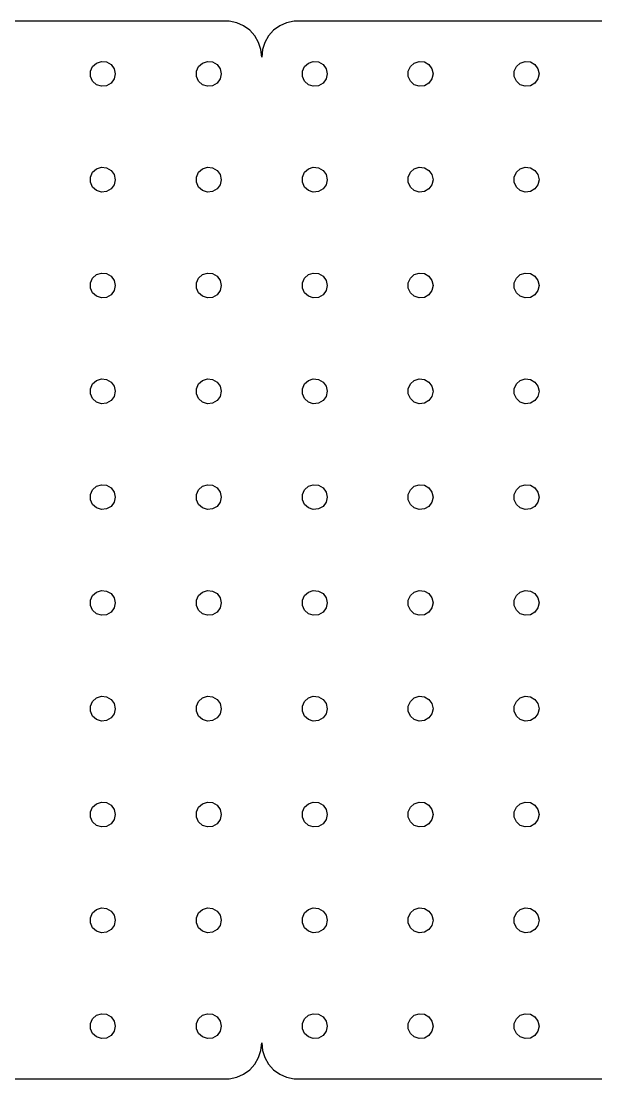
# Model space of a CAD drawing. Header units: metres. Extents: x 0 to 1714, y 0 to 1143.
# Drawn here: x 1056.5 to 1263.2, y 381.1 to 761.9 of the extents above; entities that cross this region are included whole.
import ezdxf

# ---------------------------------------------------------------- set-up
doc = ezdxf.new("R2010")
doc.units = ezdxf.units.M

msp = doc.modelspace()

# ---------------------------------------------------------------- linework, layer by layer
for p, q in [((1131.36, 761.929), (583.141, 761.929)), ((1134.02, 761.364), (1131.36, 761.929)), ((1154.64, 761.929), (1151.98, 761.364)), ((1702.86, 761.929), (1154.64, 761.929)), ((1136.5, 760.258), (1134.02, 761.364)), ((1138.7, 758.661), (1136.5, 760.258)), ((1140.52, 756.641), (1138.7, 758.661)), ((1147.3, 758.661), (1145.48, 756.641)), ((1149.5, 760.258), (1147.3, 758.661)), ((1151.98, 761.364), (1149.5, 760.258)), ((1141.88, 754.288), (1140.52, 756.641)), ((1142.72, 751.703), (1141.88, 754.288)), ((1144.12, 754.288), (1143.28, 751.703)), ((1145.48, 756.641), (1144.12, 754.288)), ((1143, 749), (1142.72, 751.703)), ((1143.28, 751.703), (1143, 749)), ((1082.21, 745.595), (1083.6, 746.847)), ((1083.6, 746.847), (1085.38, 747.425)), ((1085.38, 747.425), (1087.24, 747.23)), ((1087.24, 747.23), (1088.86, 746.294)), ((1120.31, 745.595), (1121.7, 746.847)), ((1121.7, 746.847), (1123.48, 747.425)), ((1123.48, 747.425), (1125.34, 747.23)), ((1125.34, 747.23), (1126.96, 746.294)), ((1158.41, 745.595), (1159.8, 746.847)), ((1159.8, 746.847), (1161.58, 747.425)), ((1161.58, 747.425), (1163.44, 747.23)), ((1163.44, 747.23), (1165.06, 746.294)), ((1196.51, 745.595), (1197.9, 746.847)), ((1197.9, 746.847), (1199.68, 747.425)), ((1199.68, 747.425), (1201.54, 747.23)), ((1201.54, 747.23), (1203.16, 746.294)), ((1234.61, 745.595), (1236, 746.847)), ((1236, 746.847), (1237.78, 747.425)), ((1237.78, 747.425), (1239.64, 747.23)), ((1239.64, 747.23), (1241.26, 746.294)), ((1081.45, 743.886), (1082.21, 745.595)), ((1081.45, 742.014), (1081.45, 743.886)), ((1088.86, 746.294), (1089.96, 744.78)), ((1089.96, 744.78), (1090.35, 742.95)), ((1090.35, 742.95), (1089.96, 741.12)), ((1119.55, 743.886), (1120.31, 745.595)), ((1119.55, 742.014), (1119.55, 743.886)), ((1126.96, 746.294), (1128.06, 744.78)), ((1128.06, 744.78), (1128.45, 742.95)), ((1128.45, 742.95), (1128.06, 741.12)), ((1157.65, 743.886), (1158.41, 745.595)), ((1157.65, 742.014), (1157.65, 743.886)), ((1165.06, 746.294), (1166.16, 744.78)), ((1166.16, 744.78), (1166.55, 742.95)), ((1166.55, 742.95), (1166.16, 741.12)), ((1195.75, 743.886), (1196.51, 745.595)), ((1195.75, 742.014), (1195.75, 743.886)), ((1203.16, 746.294), (1204.26, 744.78)), ((1204.26, 744.78), (1204.65, 742.95)), ((1204.65, 742.95), (1204.26, 741.12)), ((1233.85, 743.886), (1234.61, 745.595)), ((1233.85, 742.014), (1233.85, 743.886)), ((1241.26, 746.294), (1242.36, 744.78)), ((1242.36, 744.78), (1242.75, 742.95)), ((1242.75, 742.95), (1242.36, 741.12)), ((1082.21, 740.305), (1081.45, 742.014)), ((1083.6, 739.053), (1082.21, 740.305)), ((1085.38, 738.475), (1083.6, 739.053)), ((1088.86, 739.606), (1087.24, 738.67)), ((1089.96, 741.12), (1088.86, 739.606)), ((1120.31, 740.305), (1119.55, 742.014)), ((1121.7, 739.053), (1120.31, 740.305)), ((1123.48, 738.475), (1121.7, 739.053)), ((1126.96, 739.606), (1125.34, 738.67)), ((1128.06, 741.12), (1126.96, 739.606)), ((1158.41, 740.305), (1157.65, 742.014)), ((1159.8, 739.053), (1158.41, 740.305)), ((1161.58, 738.475), (1159.8, 739.053)), ((1165.06, 739.606), (1163.44, 738.67)), ((1166.16, 741.12), (1165.06, 739.606)), ((1196.51, 740.305), (1195.75, 742.014)), ((1197.9, 739.053), (1196.51, 740.305)), ((1199.68, 738.475), (1197.9, 739.053)), ((1203.16, 739.606), (1201.54, 738.67)), ((1204.26, 741.12), (1203.16, 739.606)), ((1234.61, 740.305), (1233.85, 742.014)), ((1236, 739.053), (1234.61, 740.305)), ((1237.78, 738.475), (1236, 739.053)), ((1241.26, 739.606), (1239.64, 738.67)), ((1242.36, 741.12), (1241.26, 739.606)), ((1087.24, 738.67), (1085.38, 738.475)), ((1125.34, 738.67), (1123.48, 738.475)), ((1163.44, 738.67), (1161.58, 738.475)), ((1201.54, 738.67), (1199.68, 738.475)), ((1239.64, 738.67), (1237.78, 738.475)), ((1082.21, 707.495), (1083.6, 708.747)), ((1083.6, 708.747), (1085.38, 709.325)), ((1085.38, 709.325), (1087.24, 709.13)), ((1087.24, 709.13), (1088.86, 708.194)), ((1120.31, 707.495), (1121.7, 708.747)), ((1121.7, 708.747), (1123.48, 709.325)), ((1123.48, 709.325), (1125.34, 709.13)), ((1125.34, 709.13), (1126.96, 708.194)), ((1158.41, 707.495), (1159.8, 708.747)), ((1159.8, 708.747), (1161.58, 709.325)), ((1161.58, 709.325), (1163.44, 709.13)), ((1163.44, 709.13), (1165.06, 708.194)), ((1196.51, 707.495), (1197.9, 708.747)), ((1197.9, 708.747), (1199.68, 709.325)), ((1199.68, 709.325), (1201.54, 709.13)), ((1201.54, 709.13), (1203.16, 708.194)), ((1234.61, 707.495), (1236, 708.747)), ((1236, 708.747), (1237.78, 709.325)), ((1237.78, 709.325), (1239.64, 709.13)), ((1239.64, 709.13), (1241.26, 708.194)), ((1081.45, 705.786), (1082.21, 707.495)), ((1081.45, 703.914), (1081.45, 705.786)), ((1088.86, 708.194), (1089.96, 706.68)), ((1089.96, 706.68), (1090.35, 704.85)), ((1090.35, 704.85), (1089.96, 703.02)), ((1119.55, 705.786), (1120.31, 707.495)), ((1119.55, 703.914), (1119.55, 705.786)), ((1126.96, 708.194), (1128.06, 706.68)), ((1128.06, 706.68), (1128.45, 704.85)), ((1128.45, 704.85), (1128.06, 703.02)), ((1157.65, 705.786), (1158.41, 707.495)), ((1157.65, 703.914), (1157.65, 705.786)), ((1165.06, 708.194), (1166.16, 706.68)), ((1166.16, 706.68), (1166.55, 704.85)), ((1166.55, 704.85), (1166.16, 703.02)), ((1195.75, 705.786), (1196.51, 707.495)), ((1195.75, 703.914), (1195.75, 705.786)), ((1203.16, 708.194), (1204.26, 706.68)), ((1204.26, 706.68), (1204.65, 704.85)), ((1204.65, 704.85), (1204.26, 703.02)), ((1233.85, 705.786), (1234.61, 707.495)), ((1233.85, 703.914), (1233.85, 705.786)), ((1241.26, 708.194), (1242.36, 706.68)), ((1242.36, 706.68), (1242.75, 704.85)), ((1242.75, 704.85), (1242.36, 703.02)), ((1082.21, 702.205), (1081.45, 703.914)), ((1083.6, 700.953), (1082.21, 702.205)), ((1085.38, 700.375), (1083.6, 700.953)), ((1088.86, 701.506), (1087.24, 700.57)), ((1089.96, 703.02), (1088.86, 701.506)), ((1120.31, 702.205), (1119.55, 703.914)), ((1121.7, 700.953), (1120.31, 702.205)), ((1123.48, 700.375), (1121.7, 700.953)), ((1126.96, 701.506), (1125.34, 700.57)), ((1128.06, 703.02), (1126.96, 701.506)), ((1158.41, 702.205), (1157.65, 703.914)), ((1159.8, 700.953), (1158.41, 702.205)), ((1161.58, 700.375), (1159.8, 700.953)), ((1165.06, 701.506), (1163.44, 700.57)), ((1166.16, 703.02), (1165.06, 701.506)), ((1196.51, 702.205), (1195.75, 703.914)), ((1197.9, 700.953), (1196.51, 702.205)), ((1199.68, 700.375), (1197.9, 700.953)), ((1203.16, 701.506), (1201.54, 700.57)), ((1204.26, 703.02), (1203.16, 701.506)), ((1234.61, 702.205), (1233.85, 703.914)), ((1236, 700.953), (1234.61, 702.205)), ((1237.78, 700.375), (1236, 700.953)), ((1241.26, 701.506), (1239.64, 700.57)), ((1242.36, 703.02), (1241.26, 701.506)), ((1087.24, 700.57), (1085.38, 700.375)), ((1125.34, 700.57), (1123.48, 700.375)), ((1163.44, 700.57), (1161.58, 700.375)), ((1201.54, 700.57), (1199.68, 700.375)), ((1239.64, 700.57), (1237.78, 700.375)), ((1082.21, 669.395), (1083.6, 670.647)), ((1083.6, 670.647), (1085.38, 671.225)), ((1085.38, 671.225), (1087.24, 671.03)), ((1087.24, 671.03), (1088.86, 670.094)), ((1120.31, 669.395), (1121.7, 670.647)), ((1121.7, 670.647), (1123.48, 671.225)), ((1123.48, 671.225), (1125.34, 671.03)), ((1125.34, 671.03), (1126.96, 670.094)), ((1158.41, 669.395), (1159.8, 670.647)), ((1159.8, 670.647), (1161.58, 671.225)), ((1161.58, 671.225), (1163.44, 671.03)), ((1163.44, 671.03), (1165.06, 670.094)), ((1196.51, 669.395), (1197.9, 670.647)), ((1197.9, 670.647), (1199.68, 671.225)), ((1199.68, 671.225), (1201.54, 671.03)), ((1201.54, 671.03), (1203.16, 670.094)), ((1234.61, 669.395), (1236, 670.647)), ((1236, 670.647), (1237.78, 671.225)), ((1237.78, 671.225), (1239.64, 671.03)), ((1239.64, 671.03), (1241.26, 670.094)), ((1081.45, 667.686), (1082.21, 669.395)), ((1081.45, 665.814), (1081.45, 667.686)), ((1088.86, 670.094), (1089.96, 668.58)), ((1089.96, 668.58), (1090.35, 666.75)), ((1090.35, 666.75), (1089.96, 664.92)), ((1119.55, 667.686), (1120.31, 669.395)), ((1119.55, 665.814), (1119.55, 667.686)), ((1126.96, 670.094), (1128.06, 668.58)), ((1128.06, 668.58), (1128.45, 666.75)), ((1128.45, 666.75), (1128.06, 664.92)), ((1157.65, 667.686), (1158.41, 669.395)), ((1157.65, 665.814), (1157.65, 667.686)), ((1165.06, 670.094), (1166.16, 668.58)), ((1166.16, 668.58), (1166.55, 666.75)), ((1166.55, 666.75), (1166.16, 664.92)), ((1195.75, 667.686), (1196.51, 669.395)), ((1195.75, 665.814), (1195.75, 667.686)), ((1203.16, 670.094), (1204.26, 668.58)), ((1204.26, 668.58), (1204.65, 666.75)), ((1204.65, 666.75), (1204.26, 664.92)), ((1233.85, 667.686), (1234.61, 669.395)), ((1233.85, 665.814), (1233.85, 667.686)), ((1241.26, 670.094), (1242.36, 668.58)), ((1242.36, 668.58), (1242.75, 666.75)), ((1242.75, 666.75), (1242.36, 664.92)), ((1082.21, 664.105), (1081.45, 665.814)), ((1083.6, 662.853), (1082.21, 664.105)), ((1085.38, 662.275), (1083.6, 662.853)), ((1088.86, 663.406), (1087.24, 662.47)), ((1089.96, 664.92), (1088.86, 663.406)), ((1120.31, 664.105), (1119.55, 665.814)), ((1121.7, 662.853), (1120.31, 664.105)), ((1123.48, 662.275), (1121.7, 662.853)), ((1126.96, 663.406), (1125.34, 662.47)), ((1128.06, 664.92), (1126.96, 663.406)), ((1158.41, 664.105), (1157.65, 665.814)), ((1159.8, 662.853), (1158.41, 664.105)), ((1161.58, 662.275), (1159.8, 662.853)), ((1165.06, 663.406), (1163.44, 662.47)), ((1166.16, 664.92), (1165.06, 663.406)), ((1196.51, 664.105), (1195.75, 665.814)), ((1197.9, 662.853), (1196.51, 664.105)), ((1199.68, 662.275), (1197.9, 662.853)), ((1203.16, 663.406), (1201.54, 662.47)), ((1204.26, 664.92), (1203.16, 663.406)), ((1234.61, 664.105), (1233.85, 665.814)), ((1236, 662.853), (1234.61, 664.105)), ((1237.78, 662.275), (1236, 662.853)), ((1241.26, 663.406), (1239.64, 662.47)), ((1242.36, 664.92), (1241.26, 663.406)), ((1087.24, 662.47), (1085.38, 662.275)), ((1125.34, 662.47), (1123.48, 662.275)), ((1163.44, 662.47), (1161.58, 662.275)), ((1201.54, 662.47), (1199.68, 662.275)), ((1239.64, 662.47), (1237.78, 662.275)), ((1082.21, 631.295), (1083.6, 632.547)), ((1083.6, 632.547), (1085.38, 633.125)), ((1085.38, 633.125), (1087.24, 632.93)), ((1087.24, 632.93), (1088.86, 631.994)), ((1120.31, 631.295), (1121.7, 632.547)), ((1121.7, 632.547), (1123.48, 633.125)), ((1123.48, 633.125), (1125.34, 632.93)), ((1125.34, 632.93), (1126.96, 631.994)), ((1158.41, 631.295), (1159.8, 632.547)), ((1159.8, 632.547), (1161.58, 633.125)), ((1161.58, 633.125), (1163.44, 632.93)), ((1163.44, 632.93), (1165.06, 631.994)), ((1196.51, 631.295), (1197.9, 632.547)), ((1197.9, 632.547), (1199.68, 633.125)), ((1199.68, 633.125), (1201.54, 632.93)), ((1201.54, 632.93), (1203.16, 631.994)), ((1234.61, 631.295), (1236, 632.547)), ((1236, 632.547), (1237.78, 633.125)), ((1237.78, 633.125), (1239.64, 632.93)), ((1239.64, 632.93), (1241.26, 631.994)), ((1081.45, 629.586), (1082.21, 631.295)), ((1081.45, 627.714), (1081.45, 629.586)), ((1088.86, 631.994), (1089.96, 630.48)), ((1089.96, 630.48), (1090.35, 628.65)), ((1090.35, 628.65), (1089.96, 626.82)), ((1119.55, 629.586), (1120.31, 631.295)), ((1119.55, 627.714), (1119.55, 629.586)), ((1126.96, 631.994), (1128.06, 630.48)), ((1128.06, 630.48), (1128.45, 628.65)), ((1128.45, 628.65), (1128.06, 626.82)), ((1157.65, 629.586), (1158.41, 631.295)), ((1157.65, 627.714), (1157.65, 629.586)), ((1165.06, 631.994), (1166.16, 630.48)), ((1166.16, 630.48), (1166.55, 628.65)), ((1166.55, 628.65), (1166.16, 626.82)), ((1195.75, 629.586), (1196.51, 631.295)), ((1195.75, 627.714), (1195.75, 629.586)), ((1203.16, 631.994), (1204.26, 630.48)), ((1204.26, 630.48), (1204.65, 628.65)), ((1204.65, 628.65), (1204.26, 626.82)), ((1233.85, 629.586), (1234.61, 631.295)), ((1233.85, 627.714), (1233.85, 629.586)), ((1241.26, 631.994), (1242.36, 630.48)), ((1242.36, 630.48), (1242.75, 628.65)), ((1242.75, 628.65), (1242.36, 626.82)), ((1082.21, 626.005), (1081.45, 627.714)), ((1083.6, 624.753), (1082.21, 626.005)), ((1085.38, 624.175), (1083.6, 624.753)), ((1088.86, 625.306), (1087.24, 624.37)), ((1089.96, 626.82), (1088.86, 625.306)), ((1120.31, 626.005), (1119.55, 627.714)), ((1121.7, 624.753), (1120.31, 626.005)), ((1123.48, 624.175), (1121.7, 624.753)), ((1126.96, 625.306), (1125.34, 624.37)), ((1128.06, 626.82), (1126.96, 625.306)), ((1158.41, 626.005), (1157.65, 627.714)), ((1159.8, 624.753), (1158.41, 626.005)), ((1161.58, 624.175), (1159.8, 624.753)), ((1165.06, 625.306), (1163.44, 624.37)), ((1166.16, 626.82), (1165.06, 625.306)), ((1196.51, 626.005), (1195.75, 627.714)), ((1197.9, 624.753), (1196.51, 626.005)), ((1199.68, 624.175), (1197.9, 624.753)), ((1203.16, 625.306), (1201.54, 624.37)), ((1204.26, 626.82), (1203.16, 625.306)), ((1234.61, 626.005), (1233.85, 627.714)), ((1236, 624.753), (1234.61, 626.005)), ((1237.78, 624.175), (1236, 624.753)), ((1241.26, 625.306), (1239.64, 624.37)), ((1242.36, 626.82), (1241.26, 625.306)), ((1087.24, 624.37), (1085.38, 624.175)), ((1125.34, 624.37), (1123.48, 624.175)), ((1163.44, 624.37), (1161.58, 624.175)), ((1201.54, 624.37), (1199.68, 624.175)), ((1239.64, 624.37), (1237.78, 624.175)), ((1082.21, 593.195), (1083.6, 594.447)), ((1083.6, 594.447), (1085.38, 595.025)), ((1085.38, 595.025), (1087.24, 594.83)), ((1087.24, 594.83), (1088.86, 593.894)), ((1120.31, 593.195), (1121.7, 594.447)), ((1121.7, 594.447), (1123.48, 595.025)), ((1123.48, 595.025), (1125.34, 594.83)), ((1125.34, 594.83), (1126.96, 593.894)), ((1158.41, 593.195), (1159.8, 594.447)), ((1159.8, 594.447), (1161.58, 595.025)), ((1161.58, 595.025), (1163.44, 594.83)), ((1163.44, 594.83), (1165.06, 593.894)), ((1196.51, 593.195), (1197.9, 594.447)), ((1197.9, 594.447), (1199.68, 595.025)), ((1199.68, 595.025), (1201.54, 594.83)), ((1201.54, 594.83), (1203.16, 593.894)), ((1234.61, 593.195), (1236, 594.447)), ((1236, 594.447), (1237.78, 595.025)), ((1237.78, 595.025), (1239.64, 594.83)), ((1239.64, 594.83), (1241.26, 593.894)), ((1081.45, 591.486), (1082.21, 593.195)), ((1081.45, 589.614), (1081.45, 591.486)), ((1088.86, 593.894), (1089.96, 592.38)), ((1089.96, 592.38), (1090.35, 590.55)), ((1090.35, 590.55), (1089.96, 588.72)), ((1119.55, 591.486), (1120.31, 593.195)), ((1119.55, 589.614), (1119.55, 591.486)), ((1126.96, 593.894), (1128.06, 592.38)), ((1128.06, 592.38), (1128.45, 590.55)), ((1128.45, 590.55), (1128.06, 588.72)), ((1157.65, 591.486), (1158.41, 593.195)), ((1157.65, 589.614), (1157.65, 591.486)), ((1165.06, 593.894), (1166.16, 592.38)), ((1166.16, 592.38), (1166.55, 590.55)), ((1166.55, 590.55), (1166.16, 588.72)), ((1195.75, 591.486), (1196.51, 593.195)), ((1195.75, 589.614), (1195.75, 591.486)), ((1203.16, 593.894), (1204.26, 592.38)), ((1204.26, 592.38), (1204.65, 590.55)), ((1204.65, 590.55), (1204.26, 588.72)), ((1233.85, 591.486), (1234.61, 593.195)), ((1233.85, 589.614), (1233.85, 591.486)), ((1241.26, 593.894), (1242.36, 592.38)), ((1242.36, 592.38), (1242.75, 590.55)), ((1242.75, 590.55), (1242.36, 588.72)), ((1082.21, 587.905), (1081.45, 589.614)), ((1083.6, 586.653), (1082.21, 587.905)), ((1085.38, 586.075), (1083.6, 586.653)), ((1088.86, 587.206), (1087.24, 586.27)), ((1089.96, 588.72), (1088.86, 587.206)), ((1120.31, 587.905), (1119.55, 589.614)), ((1121.7, 586.653), (1120.31, 587.905)), ((1123.48, 586.075), (1121.7, 586.653)), ((1126.96, 587.206), (1125.34, 586.27)), ((1128.06, 588.72), (1126.96, 587.206)), ((1158.41, 587.905), (1157.65, 589.614)), ((1159.8, 586.653), (1158.41, 587.905)), ((1161.58, 586.075), (1159.8, 586.653)), ((1165.06, 587.206), (1163.44, 586.27)), ((1166.16, 588.72), (1165.06, 587.206)), ((1196.51, 587.905), (1195.75, 589.614)), ((1197.9, 586.653), (1196.51, 587.905)), ((1199.68, 586.075), (1197.9, 586.653)), ((1203.16, 587.206), (1201.54, 586.27)), ((1204.26, 588.72), (1203.16, 587.206)), ((1234.61, 587.905), (1233.85, 589.614)), ((1236, 586.653), (1234.61, 587.905)), ((1237.78, 586.075), (1236, 586.653)), ((1241.26, 587.206), (1239.64, 586.27)), ((1242.36, 588.72), (1241.26, 587.206)), ((1087.24, 586.27), (1085.38, 586.075)), ((1125.34, 586.27), (1123.48, 586.075)), ((1163.44, 586.27), (1161.58, 586.075)), ((1201.54, 586.27), (1199.68, 586.075)), ((1239.64, 586.27), (1237.78, 586.075)), ((1082.21, 555.095), (1083.6, 556.347)), ((1083.6, 556.347), (1085.38, 556.925)), ((1085.38, 556.925), (1087.24, 556.73)), ((1087.24, 556.73), (1088.86, 555.794)), ((1120.31, 555.095), (1121.7, 556.347)), ((1121.7, 556.347), (1123.48, 556.925)), ((1123.48, 556.925), (1125.34, 556.73)), ((1125.34, 556.73), (1126.96, 555.794)), ((1158.41, 555.095), (1159.8, 556.347)), ((1159.8, 556.347), (1161.58, 556.925)), ((1161.58, 556.925), (1163.44, 556.73)), ((1163.44, 556.73), (1165.06, 555.794)), ((1196.51, 555.095), (1197.9, 556.347)), ((1197.9, 556.347), (1199.68, 556.925)), ((1199.68, 556.925), (1201.54, 556.73)), ((1201.54, 556.73), (1203.16, 555.794)), ((1234.61, 555.095), (1236, 556.347)), ((1236, 556.347), (1237.78, 556.925)), ((1237.78, 556.925), (1239.64, 556.73)), ((1239.64, 556.73), (1241.26, 555.794)), ((1081.45, 553.386), (1082.21, 555.095)), ((1081.45, 551.514), (1081.45, 553.386)), ((1088.86, 555.794), (1089.96, 554.28)), ((1089.96, 554.28), (1090.35, 552.45)), ((1090.35, 552.45), (1089.96, 550.62)), ((1119.55, 553.386), (1120.31, 555.095)), ((1119.55, 551.514), (1119.55, 553.386)), ((1126.96, 555.794), (1128.06, 554.28)), ((1128.06, 554.28), (1128.45, 552.45)), ((1128.45, 552.45), (1128.06, 550.62)), ((1157.65, 553.386), (1158.41, 555.095)), ((1157.65, 551.514), (1157.65, 553.386)), ((1165.06, 555.794), (1166.16, 554.28)), ((1166.16, 554.28), (1166.55, 552.45)), ((1166.55, 552.45), (1166.16, 550.62)), ((1195.75, 553.386), (1196.51, 555.095)), ((1195.75, 551.514), (1195.75, 553.386)), ((1203.16, 555.794), (1204.26, 554.28)), ((1204.26, 554.28), (1204.65, 552.45)), ((1204.65, 552.45), (1204.26, 550.62)), ((1233.85, 553.386), (1234.61, 555.095)), ((1233.85, 551.514), (1233.85, 553.386)), ((1241.26, 555.794), (1242.36, 554.28)), ((1242.36, 554.28), (1242.75, 552.45)), ((1242.75, 552.45), (1242.36, 550.62)), ((1082.21, 549.805), (1081.45, 551.514)), ((1083.6, 548.553), (1082.21, 549.805)), ((1085.38, 547.975), (1083.6, 548.553)), ((1088.86, 549.106), (1087.24, 548.17)), ((1089.96, 550.62), (1088.86, 549.106)), ((1120.31, 549.805), (1119.55, 551.514)), ((1121.7, 548.553), (1120.31, 549.805)), ((1123.48, 547.975), (1121.7, 548.553)), ((1126.96, 549.106), (1125.34, 548.17)), ((1128.06, 550.62), (1126.96, 549.106)), ((1158.41, 549.805), (1157.65, 551.514)), ((1159.8, 548.553), (1158.41, 549.805)), ((1161.58, 547.975), (1159.8, 548.553)), ((1165.06, 549.106), (1163.44, 548.17)), ((1166.16, 550.62), (1165.06, 549.106)), ((1196.51, 549.805), (1195.75, 551.514)), ((1197.9, 548.553), (1196.51, 549.805)), ((1199.68, 547.975), (1197.9, 548.553)), ((1203.16, 549.106), (1201.54, 548.17)), ((1204.26, 550.62), (1203.16, 549.106)), ((1234.61, 549.805), (1233.85, 551.514)), ((1236, 548.553), (1234.61, 549.805)), ((1237.78, 547.975), (1236, 548.553)), ((1241.26, 549.106), (1239.64, 548.17)), ((1242.36, 550.62), (1241.26, 549.106)), ((1087.24, 548.17), (1085.38, 547.975)), ((1125.34, 548.17), (1123.48, 547.975)), ((1163.44, 548.17), (1161.58, 547.975)), ((1201.54, 548.17), (1199.68, 547.975)), ((1239.64, 548.17), (1237.78, 547.975)), ((1082.21, 516.995), (1083.6, 518.247)), ((1083.6, 518.247), (1085.38, 518.825)), ((1085.38, 518.825), (1087.24, 518.63)), ((1087.24, 518.63), (1088.86, 517.694)), ((1120.31, 516.995), (1121.7, 518.247)), ((1121.7, 518.247), (1123.48, 518.825)), ((1123.48, 518.825), (1125.34, 518.63)), ((1125.34, 518.63), (1126.96, 517.694)), ((1158.41, 516.995), (1159.8, 518.247)), ((1159.8, 518.247), (1161.58, 518.825)), ((1161.58, 518.825), (1163.44, 518.63)), ((1163.44, 518.63), (1165.06, 517.694)), ((1196.51, 516.995), (1197.9, 518.247)), ((1197.9, 518.247), (1199.68, 518.825)), ((1199.68, 518.825), (1201.54, 518.63)), ((1201.54, 518.63), (1203.16, 517.694)), ((1234.61, 516.995), (1236, 518.247)), ((1236, 518.247), (1237.78, 518.825)), ((1237.78, 518.825), (1239.64, 518.63)), ((1239.64, 518.63), (1241.26, 517.694)), ((1081.45, 515.286), (1082.21, 516.995)), ((1081.45, 513.414), (1081.45, 515.286)), ((1088.86, 517.694), (1089.96, 516.18)), ((1089.96, 516.18), (1090.35, 514.35)), ((1090.35, 514.35), (1089.96, 512.52)), ((1119.55, 515.286), (1120.31, 516.995)), ((1119.55, 513.414), (1119.55, 515.286)), ((1126.96, 517.694), (1128.06, 516.18)), ((1128.06, 516.18), (1128.45, 514.35)), ((1128.45, 514.35), (1128.06, 512.52)), ((1157.65, 515.286), (1158.41, 516.995)), ((1157.65, 513.414), (1157.65, 515.286)), ((1165.06, 517.694), (1166.16, 516.18)), ((1166.16, 516.18), (1166.55, 514.35)), ((1166.55, 514.35), (1166.16, 512.52)), ((1195.75, 515.286), (1196.51, 516.995)), ((1195.75, 513.414), (1195.75, 515.286)), ((1203.16, 517.694), (1204.26, 516.18)), ((1204.26, 516.18), (1204.65, 514.35)), ((1204.65, 514.35), (1204.26, 512.52)), ((1233.85, 515.286), (1234.61, 516.995)), ((1233.85, 513.414), (1233.85, 515.286)), ((1241.26, 517.694), (1242.36, 516.18)), ((1242.36, 516.18), (1242.75, 514.35)), ((1242.75, 514.35), (1242.36, 512.52)), ((1082.21, 511.705), (1081.45, 513.414)), ((1083.6, 510.453), (1082.21, 511.705)), ((1085.38, 509.875), (1083.6, 510.453)), ((1088.86, 511.006), (1087.24, 510.07)), ((1089.96, 512.52), (1088.86, 511.006)), ((1120.31, 511.705), (1119.55, 513.414)), ((1121.7, 510.453), (1120.31, 511.705)), ((1123.48, 509.875), (1121.7, 510.453)), ((1126.96, 511.006), (1125.34, 510.07)), ((1128.06, 512.52), (1126.96, 511.006)), ((1158.41, 511.705), (1157.65, 513.414)), ((1159.8, 510.453), (1158.41, 511.705)), ((1161.58, 509.875), (1159.8, 510.453)), ((1165.06, 511.006), (1163.44, 510.07)), ((1166.16, 512.52), (1165.06, 511.006)), ((1196.51, 511.705), (1195.75, 513.414)), ((1197.9, 510.453), (1196.51, 511.705)), ((1199.68, 509.875), (1197.9, 510.453)), ((1203.16, 511.006), (1201.54, 510.07)), ((1204.26, 512.52), (1203.16, 511.006)), ((1234.61, 511.705), (1233.85, 513.414)), ((1236, 510.453), (1234.61, 511.705)), ((1237.78, 509.875), (1236, 510.453)), ((1241.26, 511.006), (1239.64, 510.07)), ((1242.36, 512.52), (1241.26, 511.006)), ((1087.24, 510.07), (1085.38, 509.875)), ((1125.34, 510.07), (1123.48, 509.875)), ((1163.44, 510.07), (1161.58, 509.875)), ((1201.54, 510.07), (1199.68, 509.875)), ((1239.64, 510.07), (1237.78, 509.875)), ((1082.21, 478.895), (1083.6, 480.147)), ((1083.6, 480.147), (1085.38, 480.725)), ((1085.38, 480.725), (1087.24, 480.53)), ((1087.24, 480.53), (1088.86, 479.594)), ((1120.31, 478.895), (1121.7, 480.147)), ((1121.7, 480.147), (1123.48, 480.725)), ((1123.48, 480.725), (1125.34, 480.53)), ((1125.34, 480.53), (1126.96, 479.594)), ((1158.41, 478.895), (1159.8, 480.147)), ((1159.8, 480.147), (1161.58, 480.725)), ((1161.58, 480.725), (1163.44, 480.53)), ((1163.44, 480.53), (1165.06, 479.594)), ((1196.51, 478.895), (1197.9, 480.147)), ((1197.9, 480.147), (1199.68, 480.725)), ((1199.68, 480.725), (1201.54, 480.53)), ((1201.54, 480.53), (1203.16, 479.594)), ((1234.61, 478.895), (1236, 480.147)), ((1236, 480.147), (1237.78, 480.725)), ((1237.78, 480.725), (1239.64, 480.53)), ((1239.64, 480.53), (1241.26, 479.594)), ((1081.45, 477.186), (1082.21, 478.895)), ((1081.45, 475.314), (1081.45, 477.186)), ((1088.86, 479.594), (1089.96, 478.08)), ((1089.96, 478.08), (1090.35, 476.25)), ((1090.35, 476.25), (1089.96, 474.42)), ((1119.55, 477.186), (1120.31, 478.895)), ((1119.55, 475.314), (1119.55, 477.186)), ((1126.96, 479.594), (1128.06, 478.08)), ((1128.06, 478.08), (1128.45, 476.25)), ((1128.45, 476.25), (1128.06, 474.42)), ((1157.65, 477.186), (1158.41, 478.895)), ((1157.65, 475.314), (1157.65, 477.186)), ((1165.06, 479.594), (1166.16, 478.08)), ((1166.16, 478.08), (1166.55, 476.25)), ((1166.55, 476.25), (1166.16, 474.42)), ((1195.75, 477.186), (1196.51, 478.895)), ((1195.75, 475.314), (1195.75, 477.186)), ((1203.16, 479.594), (1204.26, 478.08)), ((1204.26, 478.08), (1204.65, 476.25)), ((1204.65, 476.25), (1204.26, 474.42)), ((1233.85, 477.186), (1234.61, 478.895)), ((1233.85, 475.314), (1233.85, 477.186)), ((1241.26, 479.594), (1242.36, 478.08)), ((1242.36, 478.08), (1242.75, 476.25)), ((1242.75, 476.25), (1242.36, 474.42)), ((1082.21, 473.605), (1081.45, 475.314)), ((1083.6, 472.353), (1082.21, 473.605)), ((1085.38, 471.775), (1083.6, 472.353)), ((1088.86, 472.906), (1087.24, 471.97)), ((1089.96, 474.42), (1088.86, 472.906)), ((1120.31, 473.605), (1119.55, 475.314)), ((1121.7, 472.353), (1120.31, 473.605)), ((1123.48, 471.775), (1121.7, 472.353)), ((1126.96, 472.906), (1125.34, 471.97)), ((1128.06, 474.42), (1126.96, 472.906)), ((1158.41, 473.605), (1157.65, 475.314)), ((1159.8, 472.353), (1158.41, 473.605)), ((1161.58, 471.775), (1159.8, 472.353)), ((1165.06, 472.906), (1163.44, 471.97)), ((1166.16, 474.42), (1165.06, 472.906)), ((1196.51, 473.605), (1195.75, 475.314)), ((1197.9, 472.353), (1196.51, 473.605)), ((1199.68, 471.775), (1197.9, 472.353)), ((1203.16, 472.906), (1201.54, 471.97)), ((1204.26, 474.42), (1203.16, 472.906)), ((1234.61, 473.605), (1233.85, 475.314)), ((1236, 472.353), (1234.61, 473.605)), ((1237.78, 471.775), (1236, 472.353)), ((1241.26, 472.906), (1239.64, 471.97)), ((1242.36, 474.42), (1241.26, 472.906)), ((1087.24, 471.97), (1085.38, 471.775)), ((1125.34, 471.97), (1123.48, 471.775)), ((1163.44, 471.97), (1161.58, 471.775)), ((1201.54, 471.97), (1199.68, 471.775)), ((1239.64, 471.97), (1237.78, 471.775)), ((1082.21, 440.795), (1083.6, 442.047)), ((1083.6, 442.047), (1085.38, 442.625)), ((1085.38, 442.625), (1087.24, 442.43)), ((1087.24, 442.43), (1088.86, 441.494)), ((1120.31, 440.795), (1121.7, 442.047)), ((1121.7, 442.047), (1123.48, 442.625)), ((1123.48, 442.625), (1125.34, 442.43)), ((1125.34, 442.43), (1126.96, 441.494)), ((1158.41, 440.795), (1159.8, 442.047)), ((1159.8, 442.047), (1161.58, 442.625)), ((1161.58, 442.625), (1163.44, 442.43)), ((1163.44, 442.43), (1165.06, 441.494)), ((1196.51, 440.795), (1197.9, 442.047)), ((1197.9, 442.047), (1199.68, 442.625)), ((1199.68, 442.625), (1201.54, 442.43)), ((1201.54, 442.43), (1203.16, 441.494)), ((1234.61, 440.795), (1236, 442.047)), ((1236, 442.047), (1237.78, 442.625)), ((1237.78, 442.625), (1239.64, 442.43)), ((1239.64, 442.43), (1241.26, 441.494)), ((1081.45, 439.086), (1082.21, 440.795)), ((1081.45, 437.214), (1081.45, 439.086)), ((1088.86, 441.494), (1089.96, 439.98)), ((1089.96, 439.98), (1090.35, 438.15)), ((1090.35, 438.15), (1089.96, 436.32)), ((1119.55, 439.086), (1120.31, 440.795)), ((1119.55, 437.214), (1119.55, 439.086)), ((1126.96, 441.494), (1128.06, 439.98)), ((1128.06, 439.98), (1128.45, 438.15)), ((1128.45, 438.15), (1128.06, 436.32)), ((1157.65, 439.086), (1158.41, 440.795)), ((1157.65, 437.214), (1157.65, 439.086)), ((1165.06, 441.494), (1166.16, 439.98)), ((1166.16, 439.98), (1166.55, 438.15)), ((1166.55, 438.15), (1166.16, 436.32)), ((1195.75, 439.086), (1196.51, 440.795)), ((1195.75, 437.214), (1195.75, 439.086)), ((1203.16, 441.494), (1204.26, 439.98)), ((1204.26, 439.98), (1204.65, 438.15)), ((1204.65, 438.15), (1204.26, 436.32)), ((1233.85, 439.086), (1234.61, 440.795)), ((1233.85, 437.214), (1233.85, 439.086)), ((1241.26, 441.494), (1242.36, 439.98)), ((1242.36, 439.98), (1242.75, 438.15)), ((1242.75, 438.15), (1242.36, 436.32)), ((1082.21, 435.505), (1081.45, 437.214)), ((1083.6, 434.253), (1082.21, 435.505)), ((1085.38, 433.675), (1083.6, 434.253)), ((1088.86, 434.806), (1087.24, 433.87)), ((1089.96, 436.32), (1088.86, 434.806)), ((1120.31, 435.505), (1119.55, 437.214)), ((1121.7, 434.253), (1120.31, 435.505)), ((1123.48, 433.675), (1121.7, 434.253)), ((1126.96, 434.806), (1125.34, 433.87)), ((1128.06, 436.32), (1126.96, 434.806)), ((1158.41, 435.505), (1157.65, 437.214)), ((1159.8, 434.253), (1158.41, 435.505)), ((1161.58, 433.675), (1159.8, 434.253)), ((1165.06, 434.806), (1163.44, 433.87)), ((1166.16, 436.32), (1165.06, 434.806)), ((1196.51, 435.505), (1195.75, 437.214)), ((1197.9, 434.253), (1196.51, 435.505)), ((1199.68, 433.675), (1197.9, 434.253)), ((1203.16, 434.806), (1201.54, 433.87)), ((1204.26, 436.32), (1203.16, 434.806)), ((1234.61, 435.505), (1233.85, 437.214)), ((1236, 434.253), (1234.61, 435.505)), ((1237.78, 433.675), (1236, 434.253)), ((1241.26, 434.806), (1239.64, 433.87)), ((1242.36, 436.32), (1241.26, 434.806)), ((1087.24, 433.87), (1085.38, 433.675)), ((1125.34, 433.87), (1123.48, 433.675)), ((1163.44, 433.87), (1161.58, 433.675)), ((1201.54, 433.87), (1199.68, 433.675)), ((1239.64, 433.87), (1237.78, 433.675)), ((1082.21, 402.695), (1083.6, 403.947)), ((1083.6, 403.947), (1085.38, 404.525)), ((1085.38, 404.525), (1087.24, 404.33)), ((1087.24, 404.33), (1088.86, 403.394)), ((1120.31, 402.695), (1121.7, 403.947)), ((1121.7, 403.947), (1123.48, 404.525)), ((1123.48, 404.525), (1125.34, 404.33)), ((1125.34, 404.33), (1126.96, 403.394)), ((1158.41, 402.695), (1159.8, 403.947)), ((1159.8, 403.947), (1161.58, 404.525)), ((1161.58, 404.525), (1163.44, 404.33)), ((1163.44, 404.33), (1165.06, 403.394)), ((1196.51, 402.695), (1197.9, 403.947)), ((1197.9, 403.947), (1199.68, 404.525)), ((1199.68, 404.525), (1201.54, 404.33)), ((1201.54, 404.33), (1203.16, 403.394)), ((1234.61, 402.695), (1236, 403.947)), ((1236, 403.947), (1237.78, 404.525)), ((1237.78, 404.525), (1239.64, 404.33)), ((1239.64, 404.33), (1241.26, 403.394)), ((1081.45, 400.986), (1082.21, 402.695)), ((1081.45, 399.114), (1081.45, 400.986)), ((1088.86, 403.394), (1089.96, 401.88)), ((1089.96, 401.88), (1090.35, 400.05)), ((1090.35, 400.05), (1089.96, 398.22)), ((1119.55, 400.986), (1120.31, 402.695)), ((1119.55, 399.114), (1119.55, 400.986)), ((1126.96, 403.394), (1128.06, 401.88)), ((1128.06, 401.88), (1128.45, 400.05)), ((1128.45, 400.05), (1128.06, 398.22)), ((1157.65, 400.986), (1158.41, 402.695)), ((1157.65, 399.114), (1157.65, 400.986)), ((1165.06, 403.394), (1166.16, 401.88)), ((1166.16, 401.88), (1166.55, 400.05)), ((1166.55, 400.05), (1166.16, 398.22)), ((1195.75, 400.986), (1196.51, 402.695)), ((1195.75, 399.114), (1195.75, 400.986)), ((1203.16, 403.394), (1204.26, 401.88)), ((1204.26, 401.88), (1204.65, 400.05)), ((1204.65, 400.05), (1204.26, 398.22)), ((1233.85, 400.986), (1234.61, 402.695)), ((1233.85, 399.114), (1233.85, 400.986)), ((1241.26, 403.394), (1242.36, 401.88)), ((1242.36, 401.88), (1242.75, 400.05)), ((1242.75, 400.05), (1242.36, 398.22)), ((1082.21, 397.405), (1081.45, 399.114)), ((1083.6, 396.153), (1082.21, 397.405)), ((1085.38, 395.575), (1083.6, 396.153)), ((1088.86, 396.706), (1087.24, 395.77)), ((1089.96, 398.22), (1088.86, 396.706)), ((1120.31, 397.405), (1119.55, 399.114)), ((1121.7, 396.153), (1120.31, 397.405)), ((1123.48, 395.575), (1121.7, 396.153)), ((1126.96, 396.706), (1125.34, 395.77)), ((1128.06, 398.22), (1126.96, 396.706)), ((1158.41, 397.405), (1157.65, 399.114)), ((1159.8, 396.153), (1158.41, 397.405)), ((1161.58, 395.575), (1159.8, 396.153)), ((1165.06, 396.706), (1163.44, 395.77)), ((1166.16, 398.22), (1165.06, 396.706)), ((1196.51, 397.405), (1195.75, 399.114)), ((1197.9, 396.153), (1196.51, 397.405)), ((1199.68, 395.575), (1197.9, 396.153)), ((1203.16, 396.706), (1201.54, 395.77)), ((1204.26, 398.22), (1203.16, 396.706)), ((1234.61, 397.405), (1233.85, 399.114)), ((1236, 396.153), (1234.61, 397.405)), ((1237.78, 395.575), (1236, 396.153)), ((1241.26, 396.706), (1239.64, 395.77)), ((1242.36, 398.22), (1241.26, 396.706)), ((1087.24, 395.77), (1085.38, 395.575)), ((1125.34, 395.77), (1123.48, 395.575)), ((1142.72, 391.297), (1143, 394)), ((1143, 394), (1143.28, 391.297)), ((1163.44, 395.77), (1161.58, 395.575)), ((1201.54, 395.77), (1199.68, 395.575)), ((1239.64, 395.77), (1237.78, 395.575)), ((1140.52, 386.359), (1141.88, 388.712)), ((1141.88, 388.712), (1142.72, 391.297)), ((1143.28, 391.297), (1144.12, 388.712)), ((1144.12, 388.712), (1145.48, 386.359)), ((1138.7, 384.339), (1140.52, 386.359)), ((1145.48, 386.359), (1147.3, 384.339)), ((583.141, 381.071), (1131.36, 381.071)), ((1131.36, 381.071), (1134.02, 381.636)), ((1134.02, 381.636), (1136.5, 382.742)), ((1136.5, 382.742), (1138.7, 384.339)), ((1147.3, 384.339), (1149.5, 382.742)), ((1149.5, 382.742), (1151.98, 381.636)), ((1151.98, 381.636), (1154.64, 381.071)), ((1154.64, 381.071), (1702.86, 381.071))]:
    msp.add_line(p, q)

doc.saveas('drawing.dxf')
